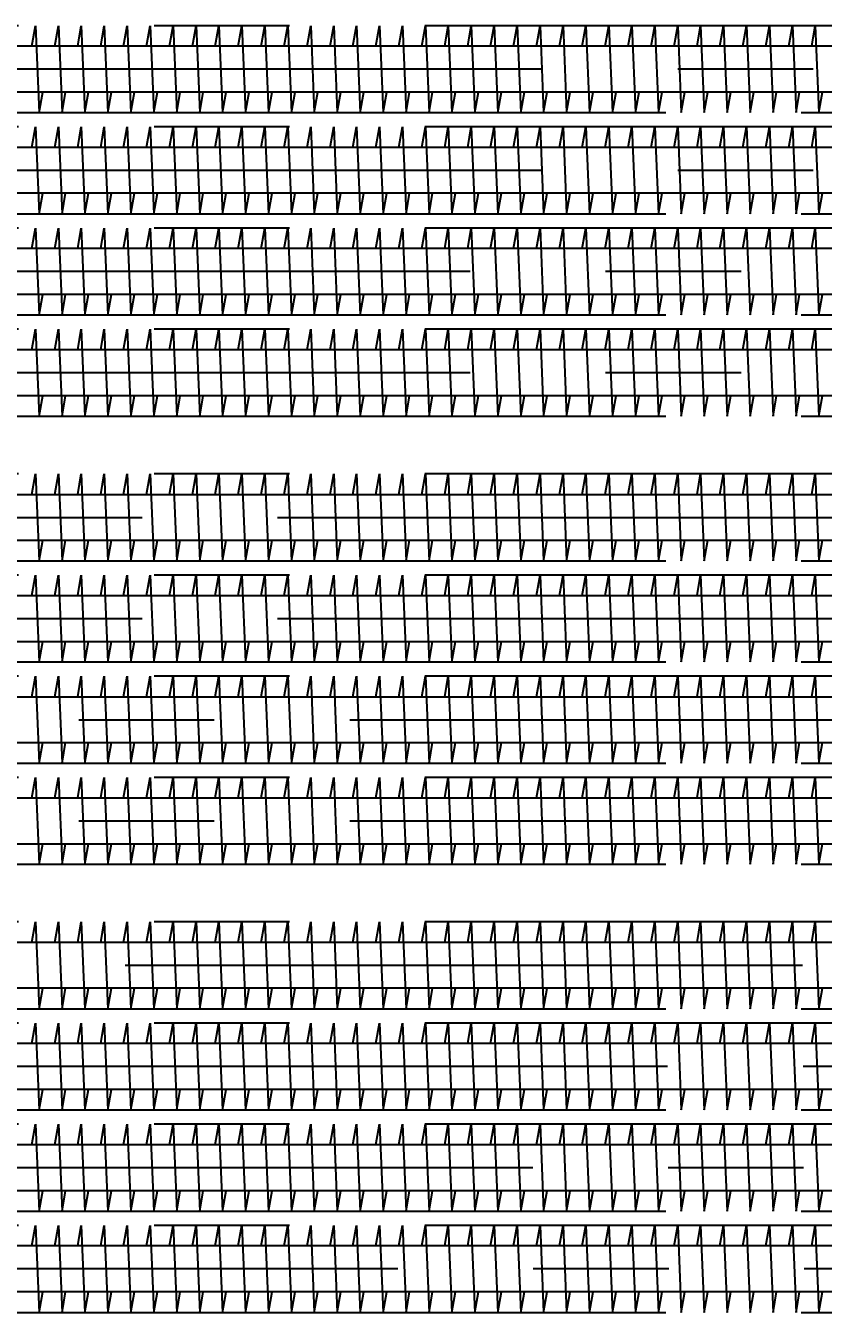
# Model space of a CAD drawing. Extents: x -4179 to 25200, y 0 to 17850.
# Drawn here: x 4580 to 5242, y 13339 to 14411 of the extents above; entities that cross this region are included whole.
import ezdxf

# ---------------------------------------------------------------- set-up
doc = ezdxf.new("R2010")
doc.units = 0
doc.header["$LTSCALE"] = 450
doc.header["$MEASUREMENT"] = 0
doc.linetypes.add('CENTER', pattern=[2, 1.25, -0.25, 0.25, -0.25])
doc.linetypes.add('PHANTOM', pattern=[2.5, 1.25, -0.25, 0.25, -0.25, 0.25, -0.25])
for name, color, linetype in [('CEN', 1, 'CENTER'), ('DIM', 1, 'Continuous'), ('HID1', 8, 'PHANTOM')]:
    doc.layers.add(name, color=color, linetype=linetype)
doc.styles.add('SIMP25', font='romans.shx', dxfattribs={"width": 0.8, "height": 75})
doc.dimstyles.get("Standard").update_dxf_attribs({"dimscale": 500.1, "dimtxt": 75, "dimasz": 0.18, "dimexe": 0.18, "dimexo": 0.0625, "dimgap": 0.075, "dimtad": 1, "dimdec": 0, "dimrnd": 0.5, "dimzin": 0, "dimdsep": 46, "dimtxsty": 'SIMP25', "dimcen": 0.09, "dimadec": 0, "dimazin": 0, "dimtfac": 1, "dimtdec": 0, "dimtmove": 1, "dimatfit": 3, "dimfxl": 1, "dimtolj": 1, "dimtzin": 0, "dimarcsym": 0})

# ---------------------------------------------------------------- blocks, each defined once
blk = doc.blocks.new('*D10')
at = {"layer": 'Defpoints', "color": 0, "transparency": 16777216}
for p in [(2298.8, 13378.9), (11098.8, 13342.9), (2298.8, 11923.9)]:
    blk.add_point(p, dxfattribs=at)
at = {"layer": 'DIM', "color": 0, "lineweight": -2, "transparency": 16777216}
for p, q in [((2298.8, 13347.7), (2298.8, 11833.9)), ((11098.8, 13311.6), (11098.8, 11833.9)), ((11008.8, 11923.9), (2388.8, 11923.9))]:
    blk.add_line(p, q, dxfattribs=at)
at = {"layer": 'DIM', "color": 0, "transparency": 16777216}
for points in [[(2388.8, 11938.9), (2388.8, 11908.9), (2298.8, 11923.9)], [(11008.8, 11938.9), (11008.8, 11908.9), (11098.8, 11923.9)]]:
    blk.add_solid(points, dxfattribs=at)
at = {"layer": 'DIM', "color": 0, "transparency": 16777216, "insert": (6698.8, 12018.6), "char_height": 75, "attachment_point": 5, "style": 'SIMP25'}
blk.add_mtext('\\A1;8800 (FINNED LENGTH)', dxfattribs=at)
blk = doc.blocks.new('*D11')
at = {"layer": 'Defpoints', "color": 0, "transparency": 16777216}
for p in [(2088.8, 13606.9), (11248.8, 13115.4), (2088.8, 11698.9)]:
    blk.add_point(p, dxfattribs=at)
at = {"layer": 'DIM', "color": 0, "lineweight": -2, "transparency": 16777216}
for p, q in [((2088.8, 13575.7), (2088.8, 11608.9)), ((11248.8, 13084.2), (11248.8, 11608.9)), ((11158.8, 11698.9), (2178.8, 11698.9))]:
    blk.add_line(p, q, dxfattribs=at)
at = {"layer": 'DIM', "color": 0, "transparency": 16777216}
for points in [[(2178.8, 11713.9), (2178.8, 11683.9), (2088.8, 11698.9)], [(11158.8, 11713.9), (11158.8, 11683.9), (11248.8, 11698.9)]]:
    blk.add_solid(points, dxfattribs=at)
at = {"layer": 'DIM', "color": 0, "transparency": 16777216, "insert": (6668.8, 11773.9), "char_height": 75, "attachment_point": 5, "style": 'SIMP25'}
blk.add_mtext('\\A1;9160', dxfattribs=at)

msp = doc.modelspace()

# ---------------------------------------------------------------- linework, layer by layer
for p, q in [((11524.8, 13650), (2148.8, 13650)), ((11524.8, 13611.9), (2148.8, 13611.9)), ((11412.8, 13566), (2148.8, 13566)), ((11412.8, 13527.9), (2148.8, 13527.9)), ((11300.8, 13482), (2088.8, 13482)), ((11300.8, 13443.9), (2088.8, 13443.9)), ((11188.8, 13398), (2088.8, 13398)), ((11188.8, 13359.9), (2088.8, 13359.9))]:
    msp.add_line(p, q)
for points in [[(2148.8, 13650, -0.41395), (2107.9, 13690.9, -0.41395), (2148.8, 13731.9), (11308.8, 13731.9, 0.414), (11387.9, 13810.9), (11387.9, 14314.9, 0.414), (11308.8, 14394), (2148.8, 14394)], [(2148.8, 13611.9, -0.414026), (2069.8, 13690.9, -0.414026), (2148.8, 13770), (11308.8, 13770, 0.414), (11349.8, 13810.9), (11349.8, 14314.9, 0.414), (11308.8, 14355.9), (2148.8, 14355.9)], [(2148.8, 13566, -0.414), (2107.9, 13606.9), (2107.9, 13774.9, -0.414), (2148.8, 13815.9), (11308.8, 13815.9, 0.414), (11387.9, 13894.9), (11387.9, 14230.9, 0.414), (11308.8, 14310), (2148.8, 14310)], [(2148.8, 13527.9, -0.414), (2069.8, 13606.9), (2069.8, 13774.9, -0.414), (2148.8, 13854), (11308.8, 13854, 0.414), (11349.8, 13894.9), (11349.8, 14230.9, 0.414), (11308.8, 14271.9), (2148.8, 14271.9)], [(2088.8, 13482, -0.414), (2047.9, 13522.9), (2047.9, 13858.9, -0.414), (2088.8, 13899.9), (11248.8, 13899.9, 0.414), (11327.9, 13978.9), (11327.9, 14146.9, 0.414), (11248.8, 14226), (2088.8, 14226)], [(2088.8, 13443.9, -0.414), (2009.8, 13522.9), (2009.8, 13858.9, -0.414), (2088.8, 13938), (11248.8, 13938, 0.414), (11289.8, 13978.9), (11289.8, 14146.9, 0.414), (11248.8, 14187.9), (2088.8, 14187.9)], [(2088.8, 13398, -0.414), (2047.9, 13438.9), (2047.9, 13942.9, -0.414), (2088.8, 13983.9), (11248.8, 13983.9, 0.414026), (11327.9, 14062.9, 0.414026), (11248.8, 14142), (2088.8, 14142)], [(2088.8, 13359.9, -0.414), (2009.8, 13438.9), (2009.8, 13942.9, -0.414), (2088.8, 14022), (11248.8, 14022, 0.41395), (11289.8, 14062.9, 0.41395), (11248.8, 14103.9), (2088.8, 14103.9)]]:
    msp.add_lwpolyline(points, format="xyb")
at = {"layer": 'CEN'}
for p, q in [((11524.8, 13630.9), (2148.8, 13630.9)), ((11412.8, 13546.9), (2148.8, 13546.9)), ((11300.8, 13462.9), (2088.8, 13462.9)), ((11188.8, 13378.9), (2088.8, 13378.9))]:
    msp.add_line(p, q, dxfattribs=at)
for points in [[(4584.8, 14394), (4587.8, 14411), (4590.8, 14338.9), (4593.8, 14355.9)], [(4603.9, 14394), (4606.9, 14411), (4609.9, 14338.9), (4612.9, 14355.9)], [(4622.9, 14394), (4625.9, 14411), (4628.9, 14338.9), (4631.9, 14355.9)], [(4642, 14394), (4645, 14411), (4648, 14338.9), (4651, 14355.9)], [(4661, 14394), (4664, 14411), (4667, 14338.9), (4670, 14355.9)], [(4680.1, 14394), (4683.1, 14411), (4686.1, 14338.9), (4689.1, 14355.9)], [(4699.1, 14394), (4702.1, 14411), (4705.1, 14338.9), (4708.1, 14355.9)], [(4718.2, 14394), (4721.2, 14411), (4724.2, 14338.9), (4727.2, 14355.9)], [(4737.2, 14394), (4740.2, 14411), (4743.2, 14338.9), (4746.2, 14355.9)], [(4756.3, 14394), (4759.3, 14411), (4762.3, 14338.9), (4765.3, 14355.9)], [(4775.3, 14394), (4778.3, 14411), (4781.3, 14338.9), (4784.3, 14355.9)], [(4794.4, 14394), (4797.4, 14411), (4800.4, 14338.9), (4803.4, 14355.9)], [(4813.4, 14394), (4816.4, 14411), (4819.4, 14338.9), (4822.4, 14355.9)], [(4832.5, 14394), (4835.5, 14411), (4838.5, 14338.9), (4841.5, 14355.9)], [(4851.5, 14394), (4854.5, 14411), (4857.5, 14338.9), (4860.5, 14355.9)], [(4870.6, 14394), (4873.6, 14411), (4876.6, 14338.9), (4879.6, 14355.9)], [(4889.6, 14394), (4892.6, 14411), (4895.6, 14338.9), (4898.6, 14355.9)], [(4908.7, 14394), (4911.7, 14411), (4914.7, 14338.9), (4917.7, 14355.9)], [(4927.7, 14394), (4930.7, 14411), (4933.7, 14338.9), (4936.7, 14355.9)], [(4946.8, 14394), (4949.8, 14411), (4952.8, 14338.9), (4955.8, 14355.9)], [(4965.8, 14394), (4968.8, 14411), (4971.8, 14338.9), (4974.8, 14355.9)], [(4984.9, 14394), (4987.9, 14411), (4990.9, 14338.9), (4993.9, 14355.9)], [(5003.9, 14394), (5006.9, 14411), (5009.9, 14338.9), (5012.9, 14355.9)], [(5023, 14394), (5026, 14411), (5029, 14338.9), (5032, 14355.9)], [(5042, 14394), (5045, 14411), (5048, 14338.9), (5051, 14355.9)], [(5061.1, 14394), (5064.1, 14411), (5067.1, 14338.9), (5070.1, 14355.9)], [(5080.1, 14394), (5083.1, 14411), (5086.1, 14338.9), (5089.1, 14355.9)], [(5099.2, 14394), (5102.2, 14411), (5105.2, 14338.9), (5108.2, 14355.9)], [(5118.2, 14394), (5121.2, 14411), (5124.2, 14338.9), (5127.2, 14355.9)], [(5137.3, 14394), (5140.3, 14411), (5143.3, 14338.9), (5146.3, 14355.9)], [(5156.3, 14394), (5159.3, 14411), (5162.3, 14338.9), (5165.3, 14355.9)], [(5175.4, 14394), (5178.4, 14411), (5181.4, 14338.9), (5184.4, 14355.9)], [(5194.4, 14394), (5197.4, 14411), (5200.4, 14338.9), (5203.4, 14355.9)], [(5213.5, 14394), (5216.5, 14411), (5219.5, 14338.9), (5222.5, 14355.9)], [(5232.5, 14394), (5235.5, 14411), (5238.5, 14338.9), (5241.5, 14355.9)], [(4584.8, 14310), (4587.8, 14327), (4590.8, 14254.9), (4593.8, 14271.9)], [(4603.9, 14310), (4606.9, 14327), (4609.9, 14254.9), (4612.9, 14271.9)], [(4622.9, 14310), (4625.9, 14327), (4628.9, 14254.9), (4631.9, 14271.9)], [(4642, 14310), (4645, 14327), (4648, 14254.9), (4651, 14271.9)], [(4661, 14310), (4664, 14327), (4667, 14254.9), (4670, 14271.9)], [(4680.1, 14310), (4683.1, 14327), (4686.1, 14254.9), (4689.1, 14271.9)], [(4699.1, 14310), (4702.1, 14327), (4705.1, 14254.9), (4708.1, 14271.9)], [(4718.2, 14310), (4721.2, 14327), (4724.2, 14254.9), (4727.2, 14271.9)], [(4737.2, 14310), (4740.2, 14327), (4743.2, 14254.9), (4746.2, 14271.9)], [(4756.3, 14310), (4759.3, 14327), (4762.3, 14254.9), (4765.3, 14271.9)], [(4775.3, 14310), (4778.3, 14327), (4781.3, 14254.9), (4784.3, 14271.9)], [(4794.4, 14310), (4797.4, 14327), (4800.4, 14254.9), (4803.4, 14271.9)], [(4813.4, 14310), (4816.4, 14327), (4819.4, 14254.9), (4822.4, 14271.9)], [(4832.5, 14310), (4835.5, 14327), (4838.5, 14254.9), (4841.5, 14271.9)], [(4851.5, 14310), (4854.5, 14327), (4857.5, 14254.9), (4860.5, 14271.9)], [(4870.6, 14310), (4873.6, 14327), (4876.6, 14254.9), (4879.6, 14271.9)], [(4889.6, 14310), (4892.6, 14327), (4895.6, 14254.9), (4898.6, 14271.9)], [(4908.7, 14310), (4911.7, 14327), (4914.7, 14254.9), (4917.7, 14271.9)], [(4927.7, 14310), (4930.7, 14327), (4933.7, 14254.9), (4936.7, 14271.9)], [(4946.8, 14310), (4949.8, 14327), (4952.8, 14254.9), (4955.8, 14271.9)], [(4965.8, 14310), (4968.8, 14327), (4971.8, 14254.9), (4974.8, 14271.9)], [(4984.9, 14310), (4987.9, 14327), (4990.9, 14254.9), (4993.9, 14271.9)], [(5003.9, 14310), (5006.9, 14327), (5009.9, 14254.9), (5012.9, 14271.9)], [(5023, 14310), (5026, 14327), (5029, 14254.9), (5032, 14271.9)], [(5042, 14310), (5045, 14327), (5048, 14254.9), (5051, 14271.9)], [(5061.1, 14310), (5064.1, 14327), (5067.1, 14254.9), (5070.1, 14271.9)], [(5080.1, 14310), (5083.1, 14327), (5086.1, 14254.9), (5089.1, 14271.9)], [(5099.2, 14310), (5102.2, 14327), (5105.2, 14254.9), (5108.2, 14271.9)], [(5118.2, 14310), (5121.2, 14327), (5124.2, 14254.9), (5127.2, 14271.9)], [(5137.3, 14310), (5140.3, 14327), (5143.3, 14254.9), (5146.3, 14271.9)], [(5156.3, 14310), (5159.3, 14327), (5162.3, 14254.9), (5165.3, 14271.9)], [(5175.4, 14310), (5178.4, 14327), (5181.4, 14254.9), (5184.4, 14271.9)], [(5194.4, 14310), (5197.4, 14327), (5200.4, 14254.9), (5203.4, 14271.9)], [(5213.5, 14310), (5216.5, 14327), (5219.5, 14254.9), (5222.5, 14271.9)], [(5232.5, 14310), (5235.5, 14327), (5238.5, 14254.9), (5241.5, 14271.9)], [(4584.8, 14226), (4587.8, 14243), (4590.8, 14170.9), (4593.8, 14187.9)], [(4603.9, 14226), (4606.9, 14243), (4609.9, 14170.9), (4612.9, 14187.9)], [(4622.9, 14226), (4625.9, 14243), (4628.9, 14170.9), (4631.9, 14187.9)], [(4642, 14226), (4645, 14243), (4648, 14170.9), (4651, 14187.9)], [(4661, 14226), (4664, 14243), (4667, 14170.9), (4670, 14187.9)], [(4680.1, 14226), (4683.1, 14243), (4686.1, 14170.9), (4689.1, 14187.9)], [(4699.1, 14226), (4702.1, 14243), (4705.1, 14170.9), (4708.1, 14187.9)], [(4718.2, 14226), (4721.2, 14243), (4724.2, 14170.9), (4727.2, 14187.9)], [(4737.2, 14226), (4740.2, 14243), (4743.2, 14170.9), (4746.2, 14187.9)], [(4756.3, 14226), (4759.3, 14243), (4762.3, 14170.9), (4765.3, 14187.9)], [(4775.3, 14226), (4778.3, 14243), (4781.3, 14170.9), (4784.3, 14187.9)], [(4794.4, 14226), (4797.4, 14243), (4800.4, 14170.9), (4803.4, 14187.9)], [(4813.4, 14226), (4816.4, 14243), (4819.4, 14170.9), (4822.4, 14187.9)], [(4832.5, 14226), (4835.5, 14243), (4838.5, 14170.9), (4841.5, 14187.9)], [(4851.5, 14226), (4854.5, 14243), (4857.5, 14170.9), (4860.5, 14187.9)], [(4870.6, 14226), (4873.6, 14243), (4876.6, 14170.9), (4879.6, 14187.9)], [(4889.6, 14226), (4892.6, 14243), (4895.6, 14170.9), (4898.6, 14187.9)], [(4908.7, 14226), (4911.7, 14243), (4914.7, 14170.9), (4917.7, 14187.9)], [(4927.7, 14226), (4930.7, 14243), (4933.7, 14170.9), (4936.7, 14187.9)], [(4946.8, 14226), (4949.8, 14243), (4952.8, 14170.9), (4955.8, 14187.9)], [(4965.8, 14226), (4968.8, 14243), (4971.8, 14170.9), (4974.8, 14187.9)], [(4984.9, 14226), (4987.9, 14243), (4990.9, 14170.9), (4993.9, 14187.9)], [(5003.9, 14226), (5006.9, 14243), (5009.9, 14170.9), (5012.9, 14187.9)], [(5023, 14226), (5026, 14243), (5029, 14170.9), (5032, 14187.9)], [(5042, 14226), (5045, 14243), (5048, 14170.9), (5051, 14187.9)], [(5061.1, 14226), (5064.1, 14243), (5067.1, 14170.9), (5070.1, 14187.9)], [(5080.1, 14226), (5083.1, 14243), (5086.1, 14170.9), (5089.1, 14187.9)], [(5099.2, 14226), (5102.2, 14243), (5105.2, 14170.9), (5108.2, 14187.9)], [(5118.2, 14226), (5121.2, 14243), (5124.2, 14170.9), (5127.2, 14187.9)], [(5137.3, 14226), (5140.3, 14243), (5143.3, 14170.9), (5146.3, 14187.9)], [(5156.3, 14226), (5159.3, 14243), (5162.3, 14170.9), (5165.3, 14187.9)], [(5175.4, 14226), (5178.4, 14243), (5181.4, 14170.9), (5184.4, 14187.9)], [(5194.4, 14226), (5197.4, 14243), (5200.4, 14170.9), (5203.4, 14187.9)], [(5213.5, 14226), (5216.5, 14243), (5219.5, 14170.9), (5222.5, 14187.9)], [(5232.5, 14226), (5235.5, 14243), (5238.5, 14170.9), (5241.5, 14187.9)], [(4584.8, 14142), (4587.8, 14159), (4590.8, 14086.9), (4593.8, 14103.9)], [(4603.9, 14142), (4606.9, 14159), (4609.9, 14086.9), (4612.9, 14103.9)], [(4622.9, 14142), (4625.9, 14159), (4628.9, 14086.9), (4631.9, 14103.9)], [(4642, 14142), (4645, 14159), (4648, 14086.9), (4651, 14103.9)], [(4661, 14142), (4664, 14159), (4667, 14086.9), (4670, 14103.9)], [(4680.1, 14142), (4683.1, 14159), (4686.1, 14086.9), (4689.1, 14103.9)], [(4699.1, 14142), (4702.1, 14159), (4705.1, 14086.9), (4708.1, 14103.9)], [(4718.2, 14142), (4721.2, 14159), (4724.2, 14086.9), (4727.2, 14103.9)], [(4737.2, 14142), (4740.2, 14159), (4743.2, 14086.9), (4746.2, 14103.9)], [(4756.3, 14142), (4759.3, 14159), (4762.3, 14086.9), (4765.3, 14103.9)], [(4775.3, 14142), (4778.3, 14159), (4781.3, 14086.9), (4784.3, 14103.9)], [(4794.4, 14142), (4797.4, 14159), (4800.4, 14086.9), (4803.4, 14103.9)], [(4813.4, 14142), (4816.4, 14159), (4819.4, 14086.9), (4822.4, 14103.9)], [(4832.5, 14142), (4835.5, 14159), (4838.5, 14086.9), (4841.5, 14103.9)], [(4851.5, 14142), (4854.5, 14159), (4857.5, 14086.9), (4860.5, 14103.9)], [(4870.6, 14142), (4873.6, 14159), (4876.6, 14086.9), (4879.6, 14103.9)], [(4889.6, 14142), (4892.6, 14159), (4895.6, 14086.9), (4898.6, 14103.9)], [(4908.7, 14142), (4911.7, 14159), (4914.7, 14086.9), (4917.7, 14103.9)], [(4927.7, 14142), (4930.7, 14159), (4933.7, 14086.9), (4936.7, 14103.9)], [(4946.8, 14142), (4949.8, 14159), (4952.8, 14086.9), (4955.8, 14103.9)], [(4965.8, 14142), (4968.8, 14159), (4971.8, 14086.9), (4974.8, 14103.9)], [(4984.9, 14142), (4987.9, 14159), (4990.9, 14086.9), (4993.9, 14103.9)], [(5003.9, 14142), (5006.9, 14159), (5009.9, 14086.9), (5012.9, 14103.9)], [(5023, 14142), (5026, 14159), (5029, 14086.9), (5032, 14103.9)], [(5042, 14142), (5045, 14159), (5048, 14086.9), (5051, 14103.9)], [(5061.1, 14142), (5064.1, 14159), (5067.1, 14086.9), (5070.1, 14103.9)], [(5080.1, 14142), (5083.1, 14159), (5086.1, 14086.9), (5089.1, 14103.9)], [(5099.2, 14142), (5102.2, 14159), (5105.2, 14086.9), (5108.2, 14103.9)], [(5118.2, 14142), (5121.2, 14159), (5124.2, 14086.9), (5127.2, 14103.9)], [(5137.3, 14142), (5140.3, 14159), (5143.3, 14086.9), (5146.3, 14103.9)], [(5156.3, 14142), (5159.3, 14159), (5162.3, 14086.9), (5165.3, 14103.9)], [(5175.4, 14142), (5178.4, 14159), (5181.4, 14086.9), (5184.4, 14103.9)], [(5194.4, 14142), (5197.4, 14159), (5200.4, 14086.9), (5203.4, 14103.9)], [(5213.5, 14142), (5216.5, 14159), (5219.5, 14086.9), (5222.5, 14103.9)], [(5232.5, 14142), (5235.5, 14159), (5238.5, 14086.9), (5241.5, 14103.9)], [(4584.8, 14022), (4587.8, 14039), (4590.8, 13966.9), (4593.8, 13983.9)], [(4603.9, 14022), (4606.9, 14039), (4609.9, 13966.9), (4612.9, 13983.9)], [(4622.9, 14022), (4625.9, 14039), (4628.9, 13966.9), (4631.9, 13983.9)], [(4642, 14022), (4645, 14039), (4648, 13966.9), (4651, 13983.9)], [(4661, 14022), (4664, 14039), (4667, 13966.9), (4670, 13983.9)], [(4680.1, 14022), (4683.1, 14039), (4686.1, 13966.9), (4689.1, 13983.9)], [(4699.1, 14022), (4702.1, 14039), (4705.1, 13966.9), (4708.1, 13983.9)], [(4718.2, 14022), (4721.2, 14039), (4724.2, 13966.9), (4727.2, 13983.9)], [(4737.2, 14022), (4740.2, 14039), (4743.2, 13966.9), (4746.2, 13983.9)], [(4756.3, 14022), (4759.3, 14039), (4762.3, 13966.9), (4765.3, 13983.9)], [(4775.3, 14022), (4778.3, 14039), (4781.3, 13966.9), (4784.3, 13983.9)], [(4794.4, 14022), (4797.4, 14039), (4800.4, 13966.9), (4803.4, 13983.9)], [(4813.4, 14022), (4816.4, 14039), (4819.4, 13966.9), (4822.4, 13983.9)], [(4832.5, 14022), (4835.5, 14039), (4838.5, 13966.9), (4841.5, 13983.9)], [(4851.5, 14022), (4854.5, 14039), (4857.5, 13966.9), (4860.5, 13983.9)], [(4870.6, 14022), (4873.6, 14039), (4876.6, 13966.9), (4879.6, 13983.9)], [(4889.6, 14022), (4892.6, 14039), (4895.6, 13966.9), (4898.6, 13983.9)], [(4908.7, 14022), (4911.7, 14039), (4914.7, 13966.9), (4917.7, 13983.9)], [(4927.7, 14022), (4930.7, 14039), (4933.7, 13966.9), (4936.7, 13983.9)], [(4946.8, 14022), (4949.8, 14039), (4952.8, 13966.9), (4955.8, 13983.9)], [(4965.8, 14022), (4968.8, 14039), (4971.8, 13966.9), (4974.8, 13983.9)], [(4984.9, 14022), (4987.9, 14039), (4990.9, 13966.9), (4993.9, 13983.9)], [(5003.9, 14022), (5006.9, 14039), (5009.9, 13966.9), (5012.9, 13983.9)], [(5023, 14022), (5026, 14039), (5029, 13966.9), (5032, 13983.9)], [(5042, 14022), (5045, 14039), (5048, 13966.9), (5051, 13983.9)], [(5061.1, 14022), (5064.1, 14039), (5067.1, 13966.9), (5070.1, 13983.9)], [(5080.1, 14022), (5083.1, 14039), (5086.1, 13966.9), (5089.1, 13983.9)], [(5099.2, 14022), (5102.2, 14039), (5105.2, 13966.9), (5108.2, 13983.9)], [(5118.2, 14022), (5121.2, 14039), (5124.2, 13966.9), (5127.2, 13983.9)], [(5137.3, 14022), (5140.3, 14039), (5143.3, 13966.9), (5146.3, 13983.9)], [(5156.3, 14022), (5159.3, 14039), (5162.3, 13966.9), (5165.3, 13983.9)], [(5175.4, 14022), (5178.4, 14039), (5181.4, 13966.9), (5184.4, 13983.9)], [(5194.4, 14022), (5197.4, 14039), (5200.4, 13966.9), (5203.4, 13983.9)], [(5213.5, 14022), (5216.5, 14039), (5219.5, 13966.9), (5222.5, 13983.9)], [(5232.5, 14022), (5235.5, 14039), (5238.5, 13966.9), (5241.5, 13983.9)], [(4584.8, 13938), (4587.8, 13955), (4590.8, 13882.9), (4593.8, 13899.9)], [(4603.9, 13938), (4606.9, 13955), (4609.9, 13882.9), (4612.9, 13899.9)], [(4622.9, 13938), (4625.9, 13955), (4628.9, 13882.9), (4631.9, 13899.9)], [(4642, 13938), (4645, 13955), (4648, 13882.9), (4651, 13899.9)], [(4661, 13938), (4664, 13955), (4667, 13882.9), (4670, 13899.9)], [(4680.1, 13938), (4683.1, 13955), (4686.1, 13882.9), (4689.1, 13899.9)], [(4699.1, 13938), (4702.1, 13955), (4705.1, 13882.9), (4708.1, 13899.9)], [(4718.2, 13938), (4721.2, 13955), (4724.2, 13882.9), (4727.2, 13899.9)], [(4737.2, 13938), (4740.2, 13955), (4743.2, 13882.9), (4746.2, 13899.9)], [(4756.3, 13938), (4759.3, 13955), (4762.3, 13882.9), (4765.3, 13899.9)], [(4775.3, 13938), (4778.3, 13955), (4781.3, 13882.9), (4784.3, 13899.9)], [(4794.4, 13938), (4797.4, 13955), (4800.4, 13882.9), (4803.4, 13899.9)], [(4813.4, 13938), (4816.4, 13955), (4819.4, 13882.9), (4822.4, 13899.9)], [(4832.5, 13938), (4835.5, 13955), (4838.5, 13882.9), (4841.5, 13899.9)], [(4851.5, 13938), (4854.5, 13955), (4857.5, 13882.9), (4860.5, 13899.9)], [(4870.6, 13938), (4873.6, 13955), (4876.6, 13882.9), (4879.6, 13899.9)], [(4889.6, 13938), (4892.6, 13955), (4895.6, 13882.9), (4898.6, 13899.9)], [(4908.7, 13938), (4911.7, 13955), (4914.7, 13882.9), (4917.7, 13899.9)], [(4927.7, 13938), (4930.7, 13955), (4933.7, 13882.9), (4936.7, 13899.9)], [(4946.8, 13938), (4949.8, 13955), (4952.8, 13882.9), (4955.8, 13899.9)], [(4965.8, 13938), (4968.8, 13955), (4971.8, 13882.9), (4974.8, 13899.9)], [(4984.9, 13938), (4987.9, 13955), (4990.9, 13882.9), (4993.9, 13899.9)], [(5003.9, 13938), (5006.9, 13955), (5009.9, 13882.9), (5012.9, 13899.9)], [(5023, 13938), (5026, 13955), (5029, 13882.9), (5032, 13899.9)], [(5042, 13938), (5045, 13955), (5048, 13882.9), (5051, 13899.9)], [(5061.1, 13938), (5064.1, 13955), (5067.1, 13882.9), (5070.1, 13899.9)], [(5080.1, 13938), (5083.1, 13955), (5086.1, 13882.9), (5089.1, 13899.9)], [(5099.2, 13938), (5102.2, 13955), (5105.2, 13882.9), (5108.2, 13899.9)], [(5118.2, 13938), (5121.2, 13955), (5124.2, 13882.9), (5127.2, 13899.9)], [(5137.3, 13938), (5140.3, 13955), (5143.3, 13882.9), (5146.3, 13899.9)], [(5156.3, 13938), (5159.3, 13955), (5162.3, 13882.9), (5165.3, 13899.9)], [(5175.4, 13938), (5178.4, 13955), (5181.4, 13882.9), (5184.4, 13899.9)], [(5194.4, 13938), (5197.4, 13955), (5200.4, 13882.9), (5203.4, 13899.9)], [(5213.5, 13938), (5216.5, 13955), (5219.5, 13882.9), (5222.5, 13899.9)], [(5232.5, 13938), (5235.5, 13955), (5238.5, 13882.9), (5241.5, 13899.9)], [(4584.8, 13854), (4587.8, 13871), (4590.8, 13798.9), (4593.8, 13815.9)], [(4603.9, 13854), (4606.9, 13871), (4609.9, 13798.9), (4612.9, 13815.9)], [(4622.9, 13854), (4625.9, 13871), (4628.9, 13798.9), (4631.9, 13815.9)], [(4642, 13854), (4645, 13871), (4648, 13798.9), (4651, 13815.9)], [(4661, 13854), (4664, 13871), (4667, 13798.9), (4670, 13815.9)], [(4680.1, 13854), (4683.1, 13871), (4686.1, 13798.9), (4689.1, 13815.9)], [(4699.1, 13854), (4702.1, 13871), (4705.1, 13798.9), (4708.1, 13815.9)], [(4718.2, 13854), (4721.2, 13871), (4724.2, 13798.9), (4727.2, 13815.9)], [(4737.2, 13854), (4740.2, 13871), (4743.2, 13798.9), (4746.2, 13815.9)], [(4756.3, 13854), (4759.3, 13871), (4762.3, 13798.9), (4765.3, 13815.9)], [(4775.3, 13854), (4778.3, 13871), (4781.3, 13798.9), (4784.3, 13815.9)], [(4794.4, 13854), (4797.4, 13871), (4800.4, 13798.9), (4803.4, 13815.9)], [(4813.4, 13854), (4816.4, 13871), (4819.4, 13798.9), (4822.4, 13815.9)], [(4832.5, 13854), (4835.5, 13871), (4838.5, 13798.9), (4841.5, 13815.9)], [(4851.5, 13854), (4854.5, 13871), (4857.5, 13798.9), (4860.5, 13815.9)], [(4870.6, 13854), (4873.6, 13871), (4876.6, 13798.9), (4879.6, 13815.9)], [(4889.6, 13854), (4892.6, 13871), (4895.6, 13798.9), (4898.6, 13815.9)], [(4908.7, 13854), (4911.7, 13871), (4914.7, 13798.9), (4917.7, 13815.9)], [(4927.7, 13854), (4930.7, 13871), (4933.7, 13798.9), (4936.7, 13815.9)], [(4946.8, 13854), (4949.8, 13871), (4952.8, 13798.9), (4955.8, 13815.9)], [(4965.8, 13854), (4968.8, 13871), (4971.8, 13798.9), (4974.8, 13815.9)], [(4984.9, 13854), (4987.9, 13871), (4990.9, 13798.9), (4993.9, 13815.9)], [(5003.9, 13854), (5006.9, 13871), (5009.9, 13798.9), (5012.9, 13815.9)], [(5023, 13854), (5026, 13871), (5029, 13798.9), (5032, 13815.9)], [(5042, 13854), (5045, 13871), (5048, 13798.9), (5051, 13815.9)], [(5061.1, 13854), (5064.1, 13871), (5067.1, 13798.9), (5070.1, 13815.9)], [(5080.1, 13854), (5083.1, 13871), (5086.1, 13798.9), (5089.1, 13815.9)], [(5099.2, 13854), (5102.2, 13871), (5105.2, 13798.9), (5108.2, 13815.9)], [(5118.2, 13854), (5121.2, 13871), (5124.2, 13798.9), (5127.2, 13815.9)], [(5137.3, 13854), (5140.3, 13871), (5143.3, 13798.9), (5146.3, 13815.9)], [(5156.3, 13854), (5159.3, 13871), (5162.3, 13798.9), (5165.3, 13815.9)], [(5175.4, 13854), (5178.4, 13871), (5181.4, 13798.9), (5184.4, 13815.9)], [(5194.4, 13854), (5197.4, 13871), (5200.4, 13798.9), (5203.4, 13815.9)], [(5213.5, 13854), (5216.5, 13871), (5219.5, 13798.9), (5222.5, 13815.9)], [(5232.5, 13854), (5235.5, 13871), (5238.5, 13798.9), (5241.5, 13815.9)], [(4584.8, 13770), (4587.8, 13787), (4590.8, 13714.9), (4593.8, 13731.9)], [(4603.9, 13770), (4606.9, 13787), (4609.9, 13714.9), (4612.9, 13731.9)], [(4622.9, 13770), (4625.9, 13787), (4628.9, 13714.9), (4631.9, 13731.9)], [(4642, 13770), (4645, 13787), (4648, 13714.9), (4651, 13731.9)], [(4661, 13770), (4664, 13787), (4667, 13714.9), (4670, 13731.9)], [(4680.1, 13770), (4683.1, 13787), (4686.1, 13714.9), (4689.1, 13731.9)], [(4699.1, 13770), (4702.1, 13787), (4705.1, 13714.9), (4708.1, 13731.9)], [(4718.2, 13770), (4721.2, 13787), (4724.2, 13714.9), (4727.2, 13731.9)], [(4737.2, 13770), (4740.2, 13787), (4743.2, 13714.9), (4746.2, 13731.9)], [(4756.3, 13770), (4759.3, 13787), (4762.3, 13714.9), (4765.3, 13731.9)], [(4775.3, 13770), (4778.3, 13787), (4781.3, 13714.9), (4784.3, 13731.9)], [(4794.4, 13770), (4797.4, 13787), (4800.4, 13714.9), (4803.4, 13731.9)], [(4813.4, 13770), (4816.4, 13787), (4819.4, 13714.9), (4822.4, 13731.9)], [(4832.5, 13770), (4835.5, 13787), (4838.5, 13714.9), (4841.5, 13731.9)], [(4851.5, 13770), (4854.5, 13787), (4857.5, 13714.9), (4860.5, 13731.9)], [(4870.6, 13770), (4873.6, 13787), (4876.6, 13714.9), (4879.6, 13731.9)], [(4889.6, 13770), (4892.6, 13787), (4895.6, 13714.9), (4898.6, 13731.9)], [(4908.7, 13770), (4911.7, 13787), (4914.7, 13714.9), (4917.7, 13731.9)], [(4927.7, 13770), (4930.7, 13787), (4933.7, 13714.9), (4936.7, 13731.9)], [(4946.8, 13770), (4949.8, 13787), (4952.8, 13714.9), (4955.8, 13731.9)], [(4965.8, 13770), (4968.8, 13787), (4971.8, 13714.9), (4974.8, 13731.9)], [(4984.9, 13770), (4987.9, 13787), (4990.9, 13714.9), (4993.9, 13731.9)], [(5003.9, 13770), (5006.9, 13787), (5009.9, 13714.9), (5012.9, 13731.9)], [(5023, 13770), (5026, 13787), (5029, 13714.9), (5032, 13731.9)], [(5042, 13770), (5045, 13787), (5048, 13714.9), (5051, 13731.9)], [(5061.1, 13770), (5064.1, 13787), (5067.1, 13714.9), (5070.1, 13731.9)], [(5080.1, 13770), (5083.1, 13787), (5086.1, 13714.9), (5089.1, 13731.9)], [(5099.2, 13770), (5102.2, 13787), (5105.2, 13714.9), (5108.2, 13731.9)], [(5118.2, 13770), (5121.2, 13787), (5124.2, 13714.9), (5127.2, 13731.9)], [(5137.3, 13770), (5140.3, 13787), (5143.3, 13714.9), (5146.3, 13731.9)], [(5156.3, 13770), (5159.3, 13787), (5162.3, 13714.9), (5165.3, 13731.9)], [(5175.4, 13770), (5178.4, 13787), (5181.4, 13714.9), (5184.4, 13731.9)], [(5194.4, 13770), (5197.4, 13787), (5200.4, 13714.9), (5203.4, 13731.9)], [(5213.5, 13770), (5216.5, 13787), (5219.5, 13714.9), (5222.5, 13731.9)], [(5232.5, 13770), (5235.5, 13787), (5238.5, 13714.9), (5241.5, 13731.9)], [(4584.8, 13650), (4587.8, 13667), (4590.8, 13594.9), (4593.8, 13611.9)], [(4603.9, 13650), (4606.9, 13667), (4609.9, 13594.9), (4612.9, 13611.9)], [(4622.9, 13650), (4625.9, 13667), (4628.9, 13594.9), (4631.9, 13611.9)], [(4642, 13650), (4645, 13667), (4648, 13594.9), (4651, 13611.9)], [(4661, 13650), (4664, 13667), (4667, 13594.9), (4670, 13611.9)], [(4680.1, 13650), (4683.1, 13667), (4686.1, 13594.9), (4689.1, 13611.9)], [(4699.1, 13650), (4702.1, 13667), (4705.1, 13594.9), (4708.1, 13611.9)], [(4718.2, 13650), (4721.2, 13667), (4724.2, 13594.9), (4727.2, 13611.9)], [(4737.2, 13650), (4740.2, 13667), (4743.2, 13594.9), (4746.2, 13611.9)], [(4756.3, 13650), (4759.3, 13667), (4762.3, 13594.9), (4765.3, 13611.9)], [(4775.3, 13650), (4778.3, 13667), (4781.3, 13594.9), (4784.3, 13611.9)], [(4794.4, 13650), (4797.4, 13667), (4800.4, 13594.9), (4803.4, 13611.9)], [(4813.4, 13650), (4816.4, 13667), (4819.4, 13594.9), (4822.4, 13611.9)], [(4832.5, 13650), (4835.5, 13667), (4838.5, 13594.9), (4841.5, 13611.9)], [(4851.5, 13650), (4854.5, 13667), (4857.5, 13594.9), (4860.5, 13611.9)], [(4870.6, 13650), (4873.6, 13667), (4876.6, 13594.9), (4879.6, 13611.9)], [(4889.6, 13650), (4892.6, 13667), (4895.6, 13594.9), (4898.6, 13611.9)], [(4908.7, 13650), (4911.7, 13667), (4914.7, 13594.9), (4917.7, 13611.9)], [(4927.7, 13650), (4930.7, 13667), (4933.7, 13594.9), (4936.7, 13611.9)], [(4946.8, 13650), (4949.8, 13667), (4952.8, 13594.9), (4955.8, 13611.9)], [(4965.8, 13650), (4968.8, 13667), (4971.8, 13594.9), (4974.8, 13611.9)], [(4984.9, 13650), (4987.9, 13667), (4990.9, 13594.9), (4993.9, 13611.9)], [(5003.9, 13650), (5006.9, 13667), (5009.9, 13594.9), (5012.9, 13611.9)], [(5023, 13650), (5026, 13667), (5029, 13594.9), (5032, 13611.9)], [(5042, 13650), (5045, 13667), (5048, 13594.9), (5051, 13611.9)], [(5061.1, 13650), (5064.1, 13667), (5067.1, 13594.9), (5070.1, 13611.9)], [(5080.1, 13650), (5083.1, 13667), (5086.1, 13594.9), (5089.1, 13611.9)], [(5099.2, 13650), (5102.2, 13667), (5105.2, 13594.9), (5108.2, 13611.9)], [(5118.2, 13650), (5121.2, 13667), (5124.2, 13594.9), (5127.2, 13611.9)], [(5137.3, 13650), (5140.3, 13667), (5143.3, 13594.9), (5146.3, 13611.9)], [(5156.3, 13650), (5159.3, 13667), (5162.3, 13594.9), (5165.3, 13611.9)], [(5175.4, 13650), (5178.4, 13667), (5181.4, 13594.9), (5184.4, 13611.9)], [(5194.4, 13650), (5197.4, 13667), (5200.4, 13594.9), (5203.4, 13611.9)], [(5213.5, 13650), (5216.5, 13667), (5219.5, 13594.9), (5222.5, 13611.9)], [(5232.5, 13650), (5235.5, 13667), (5238.5, 13594.9), (5241.5, 13611.9)], [(4584.8, 13566), (4587.8, 13583), (4590.8, 13510.9), (4593.8, 13527.9)], [(4603.9, 13566), (4606.9, 13583), (4609.9, 13510.9), (4612.9, 13527.9)], [(4622.9, 13566), (4625.9, 13583), (4628.9, 13510.9), (4631.9, 13527.9)], [(4642, 13566), (4645, 13583), (4648, 13510.9), (4651, 13527.9)], [(4661, 13566), (4664, 13583), (4667, 13510.9), (4670, 13527.9)], [(4680.1, 13566), (4683.1, 13583), (4686.1, 13510.9), (4689.1, 13527.9)], [(4699.1, 13566), (4702.1, 13583), (4705.1, 13510.9), (4708.1, 13527.9)], [(4718.2, 13566), (4721.2, 13583), (4724.2, 13510.9), (4727.2, 13527.9)], [(4737.2, 13566), (4740.2, 13583), (4743.2, 13510.9), (4746.2, 13527.9)], [(4756.3, 13566), (4759.3, 13583), (4762.3, 13510.9), (4765.3, 13527.9)], [(4775.3, 13566), (4778.3, 13583), (4781.3, 13510.9), (4784.3, 13527.9)], [(4794.4, 13566), (4797.4, 13583), (4800.4, 13510.9), (4803.4, 13527.9)], [(4813.4, 13566), (4816.4, 13583), (4819.4, 13510.9), (4822.4, 13527.9)], [(4832.5, 13566), (4835.5, 13583), (4838.5, 13510.9), (4841.5, 13527.9)], [(4851.5, 13566), (4854.5, 13583), (4857.5, 13510.9), (4860.5, 13527.9)], [(4870.6, 13566), (4873.6, 13583), (4876.6, 13510.9), (4879.6, 13527.9)], [(4889.6, 13566), (4892.6, 13583), (4895.6, 13510.9), (4898.6, 13527.9)], [(4908.7, 13566), (4911.7, 13583), (4914.7, 13510.9), (4917.7, 13527.9)], [(4927.7, 13566), (4930.7, 13583), (4933.7, 13510.9), (4936.7, 13527.9)], [(4946.8, 13566), (4949.8, 13583), (4952.8, 13510.9), (4955.8, 13527.9)], [(4965.8, 13566), (4968.8, 13583), (4971.8, 13510.9), (4974.8, 13527.9)], [(4984.9, 13566), (4987.9, 13583), (4990.9, 13510.9), (4993.9, 13527.9)], [(5003.9, 13566), (5006.9, 13583), (5009.9, 13510.9), (5012.9, 13527.9)], [(5023, 13566), (5026, 13583), (5029, 13510.9), (5032, 13527.9)], [(5042, 13566), (5045, 13583), (5048, 13510.9), (5051, 13527.9)], [(5061.1, 13566), (5064.1, 13583), (5067.1, 13510.9), (5070.1, 13527.9)], [(5080.1, 13566), (5083.1, 13583), (5086.1, 13510.9), (5089.1, 13527.9)], [(5099.2, 13566), (5102.2, 13583), (5105.2, 13510.9), (5108.2, 13527.9)], [(5118.2, 13566), (5121.2, 13583), (5124.2, 13510.9), (5127.2, 13527.9)], [(5137.3, 13566), (5140.3, 13583), (5143.3, 13510.9), (5146.3, 13527.9)], [(5156.3, 13566), (5159.3, 13583), (5162.3, 13510.9), (5165.3, 13527.9)], [(5175.4, 13566), (5178.4, 13583), (5181.4, 13510.9), (5184.4, 13527.9)], [(5194.4, 13566), (5197.4, 13583), (5200.4, 13510.9), (5203.4, 13527.9)], [(5213.5, 13566), (5216.5, 13583), (5219.5, 13510.9), (5222.5, 13527.9)], [(5232.5, 13566), (5235.5, 13583), (5238.5, 13510.9), (5241.5, 13527.9)], [(4584.8, 13482), (4587.8, 13499), (4590.8, 13426.9), (4593.8, 13443.9)], [(4603.9, 13482), (4606.9, 13499), (4609.9, 13426.9), (4612.9, 13443.9)], [(4622.9, 13482), (4625.9, 13499), (4628.9, 13426.9), (4631.9, 13443.9)], [(4642, 13482), (4645, 13499), (4648, 13426.9), (4651, 13443.9)], [(4661, 13482), (4664, 13499), (4667, 13426.9), (4670, 13443.9)], [(4680.1, 13482), (4683.1, 13499), (4686.1, 13426.9), (4689.1, 13443.9)], [(4699.1, 13482), (4702.1, 13499), (4705.1, 13426.9), (4708.1, 13443.9)], [(4718.2, 13482), (4721.2, 13499), (4724.2, 13426.9), (4727.2, 13443.9)], [(4737.2, 13482), (4740.2, 13499), (4743.2, 13426.9), (4746.2, 13443.9)], [(4756.3, 13482), (4759.3, 13499), (4762.3, 13426.9), (4765.3, 13443.9)], [(4775.3, 13482), (4778.3, 13499), (4781.3, 13426.9), (4784.3, 13443.9)], [(4794.4, 13482), (4797.4, 13499), (4800.4, 13426.9), (4803.4, 13443.9)], [(4813.4, 13482), (4816.4, 13499), (4819.4, 13426.9), (4822.4, 13443.9)], [(4832.5, 13482), (4835.5, 13499), (4838.5, 13426.9), (4841.5, 13443.9)], [(4851.5, 13482), (4854.5, 13499), (4857.5, 13426.9), (4860.5, 13443.9)], [(4870.6, 13482), (4873.6, 13499), (4876.6, 13426.9), (4879.6, 13443.9)], [(4889.6, 13482), (4892.6, 13499), (4895.6, 13426.9), (4898.6, 13443.9)], [(4908.7, 13482), (4911.7, 13499), (4914.7, 13426.9), (4917.7, 13443.9)], [(4927.7, 13482), (4930.7, 13499), (4933.7, 13426.9), (4936.7, 13443.9)], [(4946.8, 13482), (4949.8, 13499), (4952.8, 13426.9), (4955.8, 13443.9)], [(4965.8, 13482), (4968.8, 13499), (4971.8, 13426.9), (4974.8, 13443.9)], [(4984.9, 13482), (4987.9, 13499), (4990.9, 13426.9), (4993.9, 13443.9)], [(5003.9, 13482), (5006.9, 13499), (5009.9, 13426.9), (5012.9, 13443.9)], [(5023, 13482), (5026, 13499), (5029, 13426.9), (5032, 13443.9)], [(5042, 13482), (5045, 13499), (5048, 13426.9), (5051, 13443.9)], [(5061.1, 13482), (5064.1, 13499), (5067.1, 13426.9), (5070.1, 13443.9)], [(5080.1, 13482), (5083.1, 13499), (5086.1, 13426.9), (5089.1, 13443.9)], [(5099.2, 13482), (5102.2, 13499), (5105.2, 13426.9), (5108.2, 13443.9)], [(5118.2, 13482), (5121.2, 13499), (5124.2, 13426.9), (5127.2, 13443.9)], [(5137.3, 13482), (5140.3, 13499), (5143.3, 13426.9), (5146.3, 13443.9)], [(5156.3, 13482), (5159.3, 13499), (5162.3, 13426.9), (5165.3, 13443.9)], [(5175.4, 13482), (5178.4, 13499), (5181.4, 13426.9), (5184.4, 13443.9)], [(5194.4, 13482), (5197.4, 13499), (5200.4, 13426.9), (5203.4, 13443.9)], [(5213.5, 13482), (5216.5, 13499), (5219.5, 13426.9), (5222.5, 13443.9)], [(5232.5, 13482), (5235.5, 13499), (5238.5, 13426.9), (5241.5, 13443.9)], [(4584.8, 13398), (4587.8, 13415), (4590.8, 13342.9), (4593.8, 13359.9)], [(4603.9, 13398), (4606.9, 13415), (4609.9, 13342.9), (4612.9, 13359.9)], [(4622.9, 13398), (4625.9, 13415), (4628.9, 13342.9), (4631.9, 13359.9)], [(4642, 13398), (4645, 13415), (4648, 13342.9), (4651, 13359.9)], [(4661, 13398), (4664, 13415), (4667, 13342.9), (4670, 13359.9)], [(4680.1, 13398), (4683.1, 13415), (4686.1, 13342.9), (4689.1, 13359.9)], [(4699.1, 13398), (4702.1, 13415), (4705.1, 13342.9), (4708.1, 13359.9)], [(4718.2, 13398), (4721.2, 13415), (4724.2, 13342.9), (4727.2, 13359.9)], [(4737.2, 13398), (4740.2, 13415), (4743.2, 13342.9), (4746.2, 13359.9)], [(4756.3, 13398), (4759.3, 13415), (4762.3, 13342.9), (4765.3, 13359.9)], [(4775.3, 13398), (4778.3, 13415), (4781.3, 13342.9), (4784.3, 13359.9)], [(4794.4, 13398), (4797.4, 13415), (4800.4, 13342.9), (4803.4, 13359.9)], [(4813.4, 13398), (4816.4, 13415), (4819.4, 13342.9), (4822.4, 13359.9)], [(4832.5, 13398), (4835.5, 13415), (4838.5, 13342.9), (4841.5, 13359.9)], [(4851.5, 13398), (4854.5, 13415), (4857.5, 13342.9), (4860.5, 13359.9)], [(4870.6, 13398), (4873.6, 13415), (4876.6, 13342.9), (4879.6, 13359.9)], [(4889.6, 13398), (4892.6, 13415), (4895.6, 13342.9), (4898.6, 13359.9)], [(4908.7, 13398), (4911.7, 13415), (4914.7, 13342.9), (4917.7, 13359.9)], [(4927.7, 13398), (4930.7, 13415), (4933.7, 13342.9), (4936.7, 13359.9)], [(4946.8, 13398), (4949.8, 13415), (4952.8, 13342.9), (4955.8, 13359.9)], [(4965.8, 13398), (4968.8, 13415), (4971.8, 13342.9), (4974.8, 13359.9)], [(4984.9, 13398), (4987.9, 13415), (4990.9, 13342.9), (4993.9, 13359.9)], [(5003.9, 13398), (5006.9, 13415), (5009.9, 13342.9), (5012.9, 13359.9)], [(5023, 13398), (5026, 13415), (5029, 13342.9), (5032, 13359.9)], [(5042, 13398), (5045, 13415), (5048, 13342.9), (5051, 13359.9)], [(5061.1, 13398), (5064.1, 13415), (5067.1, 13342.9), (5070.1, 13359.9)], [(5080.1, 13398), (5083.1, 13415), (5086.1, 13342.9), (5089.1, 13359.9)], [(5099.2, 13398), (5102.2, 13415), (5105.2, 13342.9), (5108.2, 13359.9)], [(5118.2, 13398), (5121.2, 13415), (5124.2, 13342.9), (5127.2, 13359.9)], [(5137.3, 13398), (5140.3, 13415), (5143.3, 13342.9), (5146.3, 13359.9)], [(5156.3, 13398), (5159.3, 13415), (5162.3, 13342.9), (5165.3, 13359.9)], [(5175.4, 13398), (5178.4, 13415), (5181.4, 13342.9), (5184.4, 13359.9)], [(5194.4, 13398), (5197.4, 13415), (5200.4, 13342.9), (5203.4, 13359.9)], [(5213.5, 13398), (5216.5, 13415), (5219.5, 13342.9), (5222.5, 13359.9)], [(5232.5, 13398), (5235.5, 13415), (5238.5, 13342.9), (5241.5, 13359.9)]]:
    msp.add_lwpolyline(points, dxfattribs=at)
for points in [[(2148.8, 13630.9, -0.414), (2088.8, 13690.9), (2088.8, 13690.9, -0.414), (2148.8, 13750.9), (11308.8, 13750.9, 0.414), (11368.8, 13810.9), (11368.8, 14314.9, 0.414), (11308.8, 14374.9), (2148.8, 14374.9)], [(2148.8, 13546.9, -0.414), (2088.8, 13606.9), (2088.8, 13774.9, -0.414), (2148.8, 13834.9), (11308.8, 13834.9, 0.414), (11368.8, 13894.9), (11368.8, 14230.9, 0.414), (11308.8, 14290.9), (2148.8, 14290.9)], [(2088.8, 13462.9, -0.414), (2028.8, 13522.9), (2028.8, 13858.9, -0.414), (2088.8, 13918.9), (11248.8, 13918.9, 0.414), (11308.8, 13978.9), (11308.8, 14146.9, 0.414), (11248.8, 14206.9), (2088.8, 14206.9)], [(2088.8, 13378.9, -0.414), (2028.8, 13438.9), (2028.8, 13942.9, -0.414), (2088.8, 14002.9), (11248.8, 14002.9, 0.414), (11308.8, 14062.9), (11308.8, 14062.9, 0.414), (11248.8, 14122.9), (2088.8, 14122.9)]]:
    msp.add_lwpolyline(points, format="xyb", dxfattribs=at)
at = {"layer": 'HID1'}
for points in [[(11098.8, 14411), (2298.8, 14411), (2298.8, 14338.9), (11098.8, 14338.9)], [(11098.8, 14327), (2298.8, 14327), (2298.8, 14254.9), (11098.8, 14254.9)], [(11098.8, 14243), (2298.8, 14243), (2298.8, 14170.9), (11098.8, 14170.9)], [(11098.8, 14159), (2298.8, 14159), (2298.8, 14086.9), (11098.8, 14086.9)], [(11098.8, 14039), (2298.8, 14039), (2298.8, 13966.9), (11098.8, 13966.9)], [(11098.8, 13955), (2298.8, 13955), (2298.8, 13882.9), (11098.8, 13882.9)], [(11098.8, 13871), (2298.8, 13871), (2298.8, 13798.9), (11098.8, 13798.9)], [(11098.8, 13787), (2298.8, 13787), (2298.8, 13714.9), (11098.8, 13714.9)], [(11098.8, 13667), (2298.8, 13667), (2298.8, 13594.9), (11098.8, 13594.9)], [(11098.8, 13583), (2298.8, 13583), (2298.8, 13510.9), (11098.8, 13510.9)], [(11098.8, 13499), (2298.8, 13499), (2298.8, 13426.9), (11098.8, 13426.9)], [(11098.8, 13415), (2298.8, 13415), (2298.8, 13342.9), (11098.8, 13342.9)]]:
    msp.add_lwpolyline(points, close=True, dxfattribs=at)

# ---------------------------------------------------------------- dimensions: what is measured, and where the dimension line sits
at = {"layer": 'DIM'}
dim = msp.add_linear_dim(base=(2088.8, 11698.9), p1=(11248.8, 13115.4), p2=(2088.8, 13606.9), angle=180, dimstyle='Standard', dxfattribs=at)
dim.commit()
dim.dimension.update_dxf_attribs({"geometry": '*D11', "text_midpoint": (6668.8, 11773.9)})
dim = msp.add_linear_dim(base=(2298.8, 11923.9), p1=(11098.8, 13342.9), p2=(2298.8, 13378.9), angle=180, text='8800 (FINNED LENGTH)', dimstyle='Standard', dxfattribs=at)
dim.commit()
dim.dimension.update_dxf_attribs({"geometry": '*D10', "text_midpoint": (6698.8, 12018.6)})

doc.saveas('drawing.dxf')
